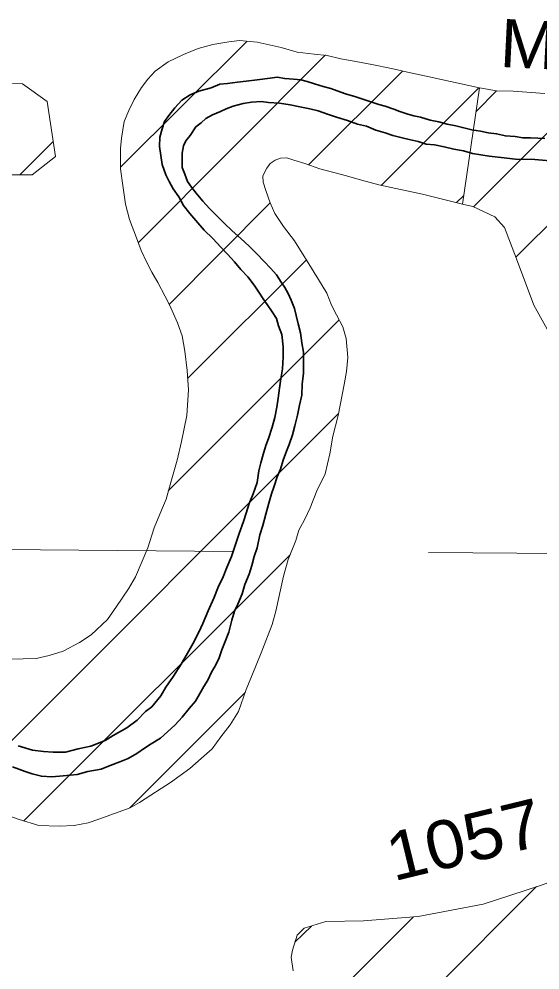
# Model space of a CAD drawing. Extents: x 467 to 471.45, y 2649.76 to 2653.71.
# Drawn here: x 468.965 to 469.1903, y 2652.842 to 2653.2534 of the extents above; entities that cross this region are included whole.
import ezdxf
from ezdxf.enums import TextEntityAlignment as Align

# ---------------------------------------------------------------- set-up
doc = ezdxf.new("R2010")
doc.units = 0
doc.header["$LTSCALE"] = 0.0068
doc.linetypes.add('MEDIUM_DASHED', pattern=[4.5, 3, -1.5])
doc.layers.add('15', color=7, linetype='MEDIUM_DASHED', lineweight=13)
doc.layers.add('25', color=7, linetype='Continuous', lineweight=13)
doc.layers.add('29', color=7, linetype='Continuous')

msp = doc.modelspace()

# ---------------------------------------------------------------- linework, layer by layer
at = {"layer": '15'}
msp.add_line((469.057576, 2653.023106), (468.906061, 2653.024242), dxfattribs=at)
msp.add_lwpolyline([(469.472917, 2653.020644), (469.442045, 2653.020644), (469.067614, 2653.023106)], dxfattribs=at)
at = {"layer": '25'}
for p, q in [((469.008902, 2653.189394), (469.063447, 2653.24375)), ((469.016477, 2653.156629), (469.097538, 2653.237879)), ((469.090152, 2653.190341), (469.130871, 2653.230871)), ((469.121591, 2653.181439), (469.163826, 2653.223674)), ((469.161553, 2653.172159), (469.211364, 2653.22197)), ((469.162689, 2653.213447), (469.171591, 2653.222348)), ((469.179924, 2653.150379), (469.248106, 2653.218561)), ((468.965341, 2653.185985), (468.979735, 2653.200379)), ((469.154167, 2653.174053), (469.157386, 2653.177083)), ((469.029924, 2653.129924), (469.073674, 2653.173864)), ((469.037879, 2653.097917), (469.089394, 2653.149242)), ((469.029545, 2653.049242), (469.103409, 2653.123295)), ((468.938636, 2652.918182), (469.10322, 2653.082765)), ((468.967045, 2652.906439), (469.082386, 2653.02178)), ((469.012879, 2652.912121), (469.062879, 2652.962121)), ((469.059659, 2652.748864), (469.188826, 2652.87803)), ((469.0875, 2652.816856), (469.135606, 2652.864962)), ((469.08428, 2652.853977), (469.091477, 2652.860985))]:
    msp.add_line(p, q, dxfattribs=at)
for points in [[(469.156818, 2653.173295), (469.164205, 2653.223674), (469.142424, 2653.228409), (469.13428, 2653.230114), (469.126136, 2653.232008), (469.117614, 2653.233712), (469.108333, 2653.235417), (469.104167, 2653.236174), (469.098295, 2653.237689), (469.092614, 2653.238258), (469.085227, 2653.239015), (469.078409, 2653.241098), (469.067992, 2653.243371), (469.060417, 2653.244129), (469.055682, 2653.243561), (469.048864, 2653.242424), (469.042424, 2653.24072), (469.036174, 2653.238068), (469.029545, 2653.234848), (469.023864, 2653.230871), (469.020644, 2653.227462)], [(469.020644, 2653.227462), (469.017992, 2653.223864), (469.014773, 2653.218561), (469.0125, 2653.213826), (469.010417, 2653.209091), (469.00928, 2653.201894), (469.008902, 2653.197348), (469.008902, 2653.188636), (469.009848, 2653.181439), (469.010985, 2653.173295), (469.012689, 2653.166667), (469.01572, 2653.158712), (469.017803, 2653.15322), (469.020265, 2653.148106), (469.022348, 2653.143939), (469.025, 2653.139394), (469.02803, 2653.133712), (469.030114, 2653.129735), (469.033523, 2653.12197), (469.035606, 2653.116288), (469.036742, 2653.109659), (469.037689, 2653.101326), (469.038258, 2653.092992), (469.0375, 2653.081818), (469.035227, 2653.070644), (469.033333, 2653.0625), (469.031061, 2653.054545), (469.028598, 2653.045644), (469.025947, 2653.039205), (469.023485, 2653.033333), (469.020644, 2653.024621), (469.015341, 2653.012121), (469.012311, 2653.006818), (469.007197, 2652.999242), (469.00322, 2652.993561), (468.996212, 2652.986932), (468.991098, 2652.983712), (468.984091, 2652.979924), (468.97803, 2652.97803), (468.972348, 2652.976705), (468.961174, 2652.976515)], [(468.937121, 2653.185985), (468.970644, 2653.185985), (468.980682, 2653.193939), (468.977083, 2653.217803), (468.966477, 2653.225379), (468.962121, 2653.225568)], [(469.156818, 2653.173295), (469.164205, 2653.223674), (469.171591, 2653.222348), (469.178788, 2653.222159), (469.192424, 2653.221212)], [(468.957197, 2652.909848), (468.964962, 2652.907008), (468.973485, 2652.904545), (468.982386, 2652.904167), (468.988826, 2652.904545), (468.994886, 2652.905682), (468.999432, 2652.907197), (469.013068, 2652.912121), (469.017045, 2652.914394), (469.02197, 2652.917614), (469.026515, 2652.920455), (469.030492, 2652.923106), (469.038826, 2652.929167), (469.04375, 2652.933523), (469.048485, 2652.937689), (469.052273, 2652.942803), (469.05625, 2652.948106), (469.059848, 2652.953788), (469.063258, 2652.963258), (469.067235, 2652.973106), (469.070076, 2652.979924), (469.074432, 2652.991477), (469.076136, 2652.997159), (469.079356, 2653.012311), (469.081439, 2653.019508), (469.084659, 2653.027841), (469.085985, 2653.032197), (469.088447, 2653.036742), (469.090909, 2653.041856), (469.09375, 2653.049242), (469.097348, 2653.056629), (469.099432, 2653.065341), (469.100758, 2653.072917), (469.10303, 2653.081818), (469.105682, 2653.095265), (469.106629, 2653.100947), (469.107197, 2653.107008), (469.106439, 2653.115152), (469.105114, 2653.120265), (469.102273, 2653.125379), (469.100189, 2653.129545), (469.098106, 2653.134848), (469.094508, 2653.14072), (469.089583, 2653.148674), (469.084091, 2653.157386), (469.079356, 2653.163636), (469.075568, 2653.169318), (469.073674, 2653.173864), (469.07178, 2653.179167), (469.070644, 2653.182765), (469.070455, 2653.185606), (469.072159, 2653.188826), (469.073674, 2653.190909), (469.075758, 2653.192424), (469.07803, 2653.193182), (469.080871, 2653.193371), (469.083902, 2653.192424), (469.088636, 2653.190909), (469.095076, 2653.188636), (469.106629, 2653.185606), (469.113068, 2653.183712), (469.120644, 2653.181629), (469.12803, 2653.180114), (469.139583, 2653.177652), (469.156818, 2653.173295)], [(469.170833, 2653.167803), (469.161364, 2653.172348), (469.156818, 2653.173295)], [(469.196402, 2653.114015), (469.187689, 2653.129545), (469.180114, 2653.149621), (469.175, 2653.163258), (469.170833, 2653.167803)], [(469.083523, 2652.841667), (469.082765, 2652.847538), (469.083333, 2652.850568), (469.085227, 2652.857008), (469.088258, 2652.860038), (469.097727, 2652.862879), (469.114015, 2652.863258), (469.137689, 2652.865152), (469.16572, 2652.870455), (469.190152, 2652.878409), (469.196212, 2652.880492)]]:
    msp.add_lwpolyline(points, dxfattribs=at)
at = {"layer": '25', "lineweight": 35}
for points in [[(469.078598, 2653.116856), (469.077273, 2653.120644), (469.076326, 2653.123864), (469.074432, 2653.126705), (469.072348, 2653.129924), (469.070644, 2653.132386), (469.06875, 2653.135227), (469.066667, 2653.138258), (469.064015, 2653.141856), (469.060985, 2653.145076), (469.058144, 2653.148295), (469.055114, 2653.151705), (469.052273, 2653.154735), (469.048864, 2653.158523), (469.045076, 2653.162121), (469.041477, 2653.166288), (469.038826, 2653.169318), (469.036174, 2653.172727), (469.034091, 2653.176515), (469.031629, 2653.179924), (469.029924, 2653.183144), (469.028409, 2653.185985), (469.026894, 2653.19053), (469.026326, 2653.194318), (469.025758, 2653.198295), (469.025947, 2653.202273), (469.026894, 2653.205871), (469.027841, 2653.209091), (469.029735, 2653.211742), (469.032386, 2653.214962), (469.035417, 2653.218371), (469.039015, 2653.220644), (469.042803, 2653.222159), (469.048106, 2653.223674), (469.051894, 2653.225189), (469.055114, 2653.225568), (469.05947, 2653.226136), (469.063258, 2653.226515), (469.067992, 2653.227083), (469.073674, 2653.227841), (469.076705, 2653.22822), (469.079924, 2653.227652), (469.083712, 2653.227462), (469.086932, 2653.227083), (469.089583, 2653.226326), (469.092803, 2653.225379), (469.096591, 2653.224242), (469.099811, 2653.223295), (469.102652, 2653.222348), (469.10625, 2653.221023), (469.110606, 2653.219697), (469.114205, 2653.218561), (469.117235, 2653.217614), (469.120644, 2653.216477), (469.123295, 2653.21572), (469.127083, 2653.214394), (469.129735, 2653.213447), (469.133144, 2653.212311), (469.135795, 2653.211553), (469.138636, 2653.210985), (469.142803, 2653.209659), (469.146591, 2653.208902), (469.150189, 2653.207955), (469.153977, 2653.207197), (469.156818, 2653.206439), (469.160795, 2653.205492), (469.164583, 2653.204924), (469.167992, 2653.204167), (469.171591, 2653.203788), (469.175379, 2653.202841), (469.179545, 2653.202652), (469.182955, 2653.202083), (469.186174, 2653.202083), (469.189394, 2653.201894), (469.192424, 2653.201705)], [(469.077652, 2653.217045), (469.072917, 2653.217235), (469.069697, 2653.217803), (469.06553, 2653.217424), (469.061932, 2653.216856), (469.057576, 2653.21572), (469.054545, 2653.214583), (469.052083, 2653.213447), (469.048674, 2653.211932), (469.045833, 2653.210417), (469.04375, 2653.208523), (469.041477, 2653.206818), (469.039015, 2653.20303), (469.037121, 2653.200758), (469.036174, 2653.198485), (469.035606, 2653.195455), (469.035606, 2653.192235), (469.035606, 2653.189205), (469.036742, 2653.186364), (469.037879, 2653.183144), (469.039583, 2653.180682), (469.041667, 2653.17803), (469.044508, 2653.174621), (469.047348, 2653.171402), (469.050379, 2653.168371), (469.053788, 2653.164962), (469.057197, 2653.161742), (469.060985, 2653.158523), (469.064583, 2653.155114), (469.067992, 2653.151705), (469.070833, 2653.148674), (469.073864, 2653.145455), (469.076326, 2653.142803), (469.078409, 2653.139583), (469.079924, 2653.137311), (469.081439, 2653.134659), (469.082765, 2653.131818), (469.084091, 2653.12822), (469.084848, 2653.125189), (469.085795, 2653.121591), (469.086742, 2653.117614), (469.087311, 2653.113258), (469.088068, 2653.10928), (469.088068, 2653.104545), (469.088068, 2653.1), (469.0875, 2653.095644), (469.087311, 2653.09072), (469.086364, 2653.086364), (469.085417, 2653.082008), (469.08428, 2653.077462), (469.083333, 2653.073485), (469.081818, 2653.069318), (469.080682, 2653.066477), (469.079167, 2653.0625), (469.07803, 2653.058712), (469.076705, 2653.055303), (469.075379, 2653.051326), (469.074242, 2653.047917), (469.073106, 2653.043939), (469.07178, 2653.039205), (469.070455, 2653.03428), (469.069129, 2653.030303), (469.067992, 2653.024621), (469.066667, 2653.020833), (469.06572, 2653.017045), (469.064583, 2653.013258), (469.062689, 2653.008712), (469.061553, 2653.004735), (469.059659, 2653.000189), (469.058144, 2652.997159), (469.057008, 2652.993371), (469.055682, 2652.988068), (469.054167, 2652.984091), (469.052652, 2652.980492), (469.051515, 2652.977083), (469.05, 2652.973674), (469.048295, 2652.970833), (469.046591, 2652.967424), (469.044886, 2652.964583), (469.042992, 2652.961364), (469.041288, 2652.958333), (469.038636, 2652.955114), (469.035606, 2652.951326), (469.032576, 2652.948106), (469.029167, 2652.945076), (469.026136, 2652.942235), (469.022159, 2652.939773), (469.019318, 2652.937879), (469.015909, 2652.935606), (469.012121, 2652.933523), (469.008523, 2652.932008), (469.004356, 2652.930492), (469.000568, 2652.928788), (468.994697, 2652.927841), (468.990152, 2652.926515), (468.984091, 2652.925947), (468.979167, 2652.925568), (468.974621, 2652.925758), (468.970644, 2652.926894), (468.967614, 2652.927841)], [(469.196402, 2653.191856), (469.188068, 2653.192614), (469.179735, 2653.192803), (469.173485, 2653.193561), (469.168371, 2653.194129), (469.161174, 2653.195265), (469.157197, 2653.196402), (469.15303, 2653.197159), (469.148864, 2653.198106), (469.144697, 2653.199053), (469.141098, 2653.199242), (469.137689, 2653.200379), (469.133712, 2653.201326), (469.130682, 2653.202083), (469.126705, 2653.20303), (469.123295, 2653.204167), (469.119318, 2653.205303), (469.115341, 2653.207008), (469.111364, 2653.207955), (469.107008, 2653.20947), (469.102273, 2653.210985), (469.098485, 2653.212311), (469.094318, 2653.213636), (469.09072, 2653.214583), (469.087121, 2653.215341), (469.082197, 2653.216288), (469.077652, 2653.217045)], [(468.964583, 2652.939015), (468.970833, 2652.937121), (468.975568, 2652.936553), (468.979735, 2652.936174), (468.985038, 2652.936174), (468.99053, 2652.937689), (468.996023, 2652.938826), (469.002273, 2652.941288), (469.005682, 2652.943371), (469.011553, 2652.94678), (469.016098, 2652.95), (469.019697, 2652.953788), (469.022348, 2652.955871), (469.026326, 2652.960606), (469.028409, 2652.964394), (469.031818, 2652.969129), (469.035038, 2652.974242), (469.037879, 2652.978977), (469.040152, 2652.983144), (469.042803, 2652.988068), (469.044508, 2652.991856), (469.04678, 2652.997348), (469.049242, 2653.002841), (469.051136, 2653.007576), (469.05322, 2653.012121), (469.054924, 2653.016098), (469.056818, 2653.020833), (469.058333, 2653.025189), (469.060227, 2653.030871), (469.062121, 2653.035985), (469.063258, 2653.039583), (469.064583, 2653.04375), (469.066288, 2653.047917), (469.067992, 2653.052841), (469.06875, 2653.057955), (469.069508, 2653.061364), (469.070644, 2653.064962), (469.07178, 2653.068939), (469.072917, 2653.07197), (469.074432, 2653.076894), (469.075568, 2653.081061), (469.076515, 2653.085417), (469.077083, 2653.089394), (469.077652, 2653.09375), (469.07822, 2653.097727), (469.078977, 2653.102083), (469.079167, 2653.107197), (469.079167, 2653.111553), (469.078598, 2653.116856)], [(468.967614, 2652.927841), (468.962121, 2652.929924)]]:
    msp.add_lwpolyline(points, dxfattribs=at)

# ---------------------------------------------------------------- texts
at = {"layer": '29'}
for s, rotation, width, p in [('MARAIS', 357.149, 1.05, (469.228649, 2653.229952)), ('1057', 13.636, 1.1, (469.160044, 2652.888293))]:
    msp.add_text(s, height=0.02083, rotation=rotation, dxfattribs=dict(at, width=width)).set_placement(p, align=Align.CENTER)

doc.saveas('drawing.dxf')
